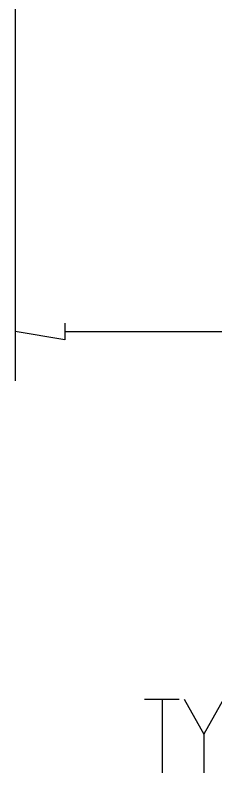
# Model space of a CAD drawing. Header units: millimetres. Extents: x 14 to 201, y 16 to 268.
# Drawn here: x 116.9 to 126.59, y 67.37 to 103.99 of the extents above; entities that cross this region are included whole.
import ezdxf

# ---------------------------------------------------------------- set-up
doc = ezdxf.new("R2010")
doc.units = ezdxf.units.MM
doc.layers.get('0').update_dxf_attribs({"linetype": 'CONTINUOUS'})

msp = doc.modelspace()

# ---------------------------------------------------------------- linework, layer by layer
at = {"color": 0}
for p, q in [((116.903, 112.861), (116.903, 86.3177)), ((119.295, 89.1124), (119.295, 88.3073)), ((119.295, 88.3073), (116.903, 88.7099)), ((119.295, 88.7099), (169.291, 88.7099)), ((123.147, 70.9291), (124.82, 70.9291)), ((123.994, 70.9291), (123.994, 67.3735)), ((125.053, 70.9291), (126.005, 69.2369)), ((126.957, 70.9291), (126.005, 69.2369)), ((126.005, 69.2369), (126.005, 67.3735))]:
    msp.add_line(p, q, dxfattribs=at)

doc.saveas('drawing.dxf')
